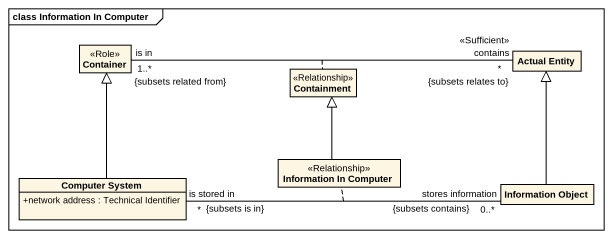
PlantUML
@startuml
mainframe class Information In Computer
hide circle
hide empty members
skinparam classAttributeIconSize 0
class Container <<Role>>
class "Actual Entity" as Actual_Entity
class Containment <<Relationship>>
class "Information In Computer" as Information_In_Computer <<Relationship>>
class "Computer System" as Computer_System {
  +network address : Technical Identifier
}
class "Information Object" as Information_Object
Container "is in\n1..*\n{subsets related from}" -right- "contains\n<<Sufficient>>\n*\n{subsets relates to}" Actual_Entity
(Container, Actual_Entity) .. Containment
Information_In_Computer -up-|> Containment
Computer_System -up-|> Container
Computer_System "is stored in\n*\n{subsets is in}" -right- "stores information\n0..*\n{subsets contains}" Information_Object
(Computer_System, Information_Object) .. Information_In_Computer
Information_Object -up-|> Actual_Entity
@enduml
